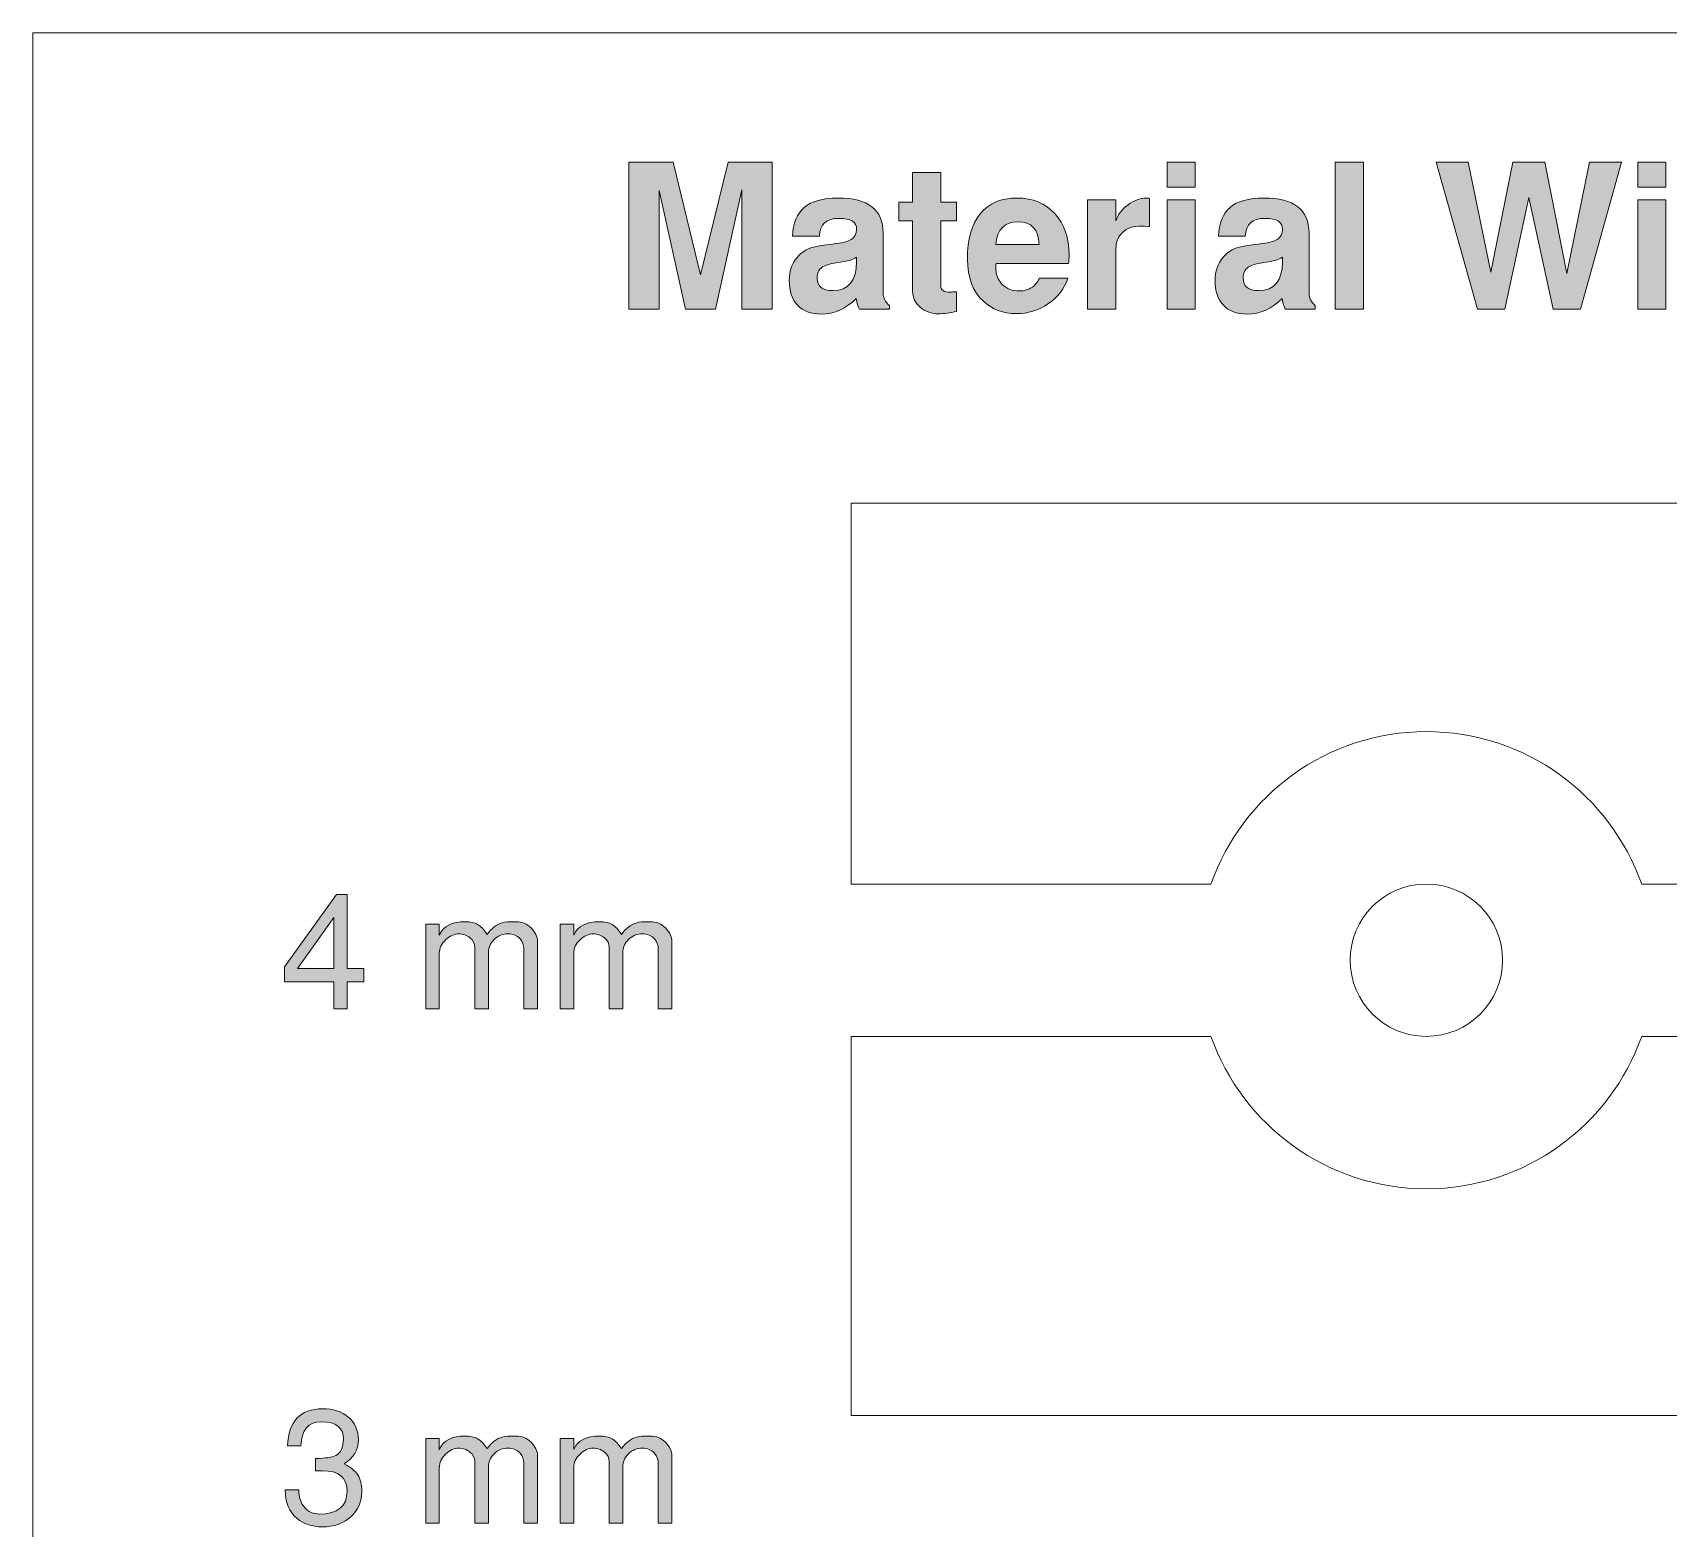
# Model space of a CAD drawing. Header units: inches. Extents: x 0.74 to 7.95, y -5.44 to -0.45.
# Drawn here: x 4.61 to 6.3, y -1.997 to -0.452 of the extents above; entities that cross this region are included whole.
import ezdxf

# ---------------------------------------------------------------- set-up
doc = ezdxf.new("R2010")
doc.units = ezdxf.units.IN
doc.header["$MEASUREMENT"] = 0
doc.layers.add('Layer 1', color=7, linetype='Continuous')

# ---------------------------------------------------------------- blocks, each defined once
blk = doc.blocks.new('block 47')
at = {"layer": 'Layer 1', "true_color": 0xed1f24}
h = blk.add_hatch(color=240, dxfattribs=at)
h.dxf.hatch_style = 2
h.paths.add_polyline_path([(4.9521, -1.4323), (4.935, -1.4323), (4.935, -1.4602), (4.921, -1.4602), (4.921, -1.4323), (4.8701, -1.4323), (4.8701, -1.4168), (4.9238, -1.342), (4.935, -1.342), (4.935, -1.4185), (4.9521, -1.4185)])
h.paths.add_polyline_path([(4.921, -1.4185), (4.921, -1.3657), (4.8835, -1.4185)])
h = blk.add_hatch(color=240, dxfattribs=at)
h.dxf.hatch_style = 2
edge = h.paths.add_edge_path()
edge.add_spline(control_points=[(5.1315, -1.4602), (5.1315, -1.4602), (5.1175, -1.4602), (5.1175, -1.4602), (5.1175, -1.4602), (5.1175, -1.3983), (5.1175, -1.3983), (5.1175, -1.3943), (5.1161, -1.3908), (5.1135, -1.3878), (5.1104, -1.3844), (5.1062, -1.3827), (5.1011, -1.3827), (5.0954, -1.3827), (5.0905, -1.3846), (5.0866, -1.3886), (5.0828, -1.3925), (5.0808, -1.3972), (5.0808, -1.4025), (5.0808, -1.4025), (5.0808, -1.4602), (5.0808, -1.4602), (5.0808, -1.4602), (5.0668, -1.4602), (5.0668, -1.4602), (5.0668, -1.4602), (5.0668, -1.3963), (5.0668, -1.3963), (5.0668, -1.3926), (5.0651, -1.3895), (5.0618, -1.3867), (5.0585, -1.384), (5.0546, -1.3827), (5.0501, -1.3827), (5.0455, -1.3827), (5.041, -1.3847), (5.0366, -1.3889), (5.0323, -1.3931), (5.0301, -1.3977), (5.0301, -1.4028), (5.0301, -1.4028), (5.0301, -1.4602), (5.0301, -1.4602), (5.0301, -1.4602), (5.0161, -1.4602), (5.0161, -1.4602), (5.0161, -1.4602), (5.0161, -1.3727), (5.0161, -1.3727), (5.0161, -1.3727), (5.0301, -1.3727), (5.0301, -1.3727), (5.0301, -1.3727), (5.0301, -1.384), (5.0301, -1.384), (5.0344, -1.3748), (5.0432, -1.3702), (5.0568, -1.3702), (5.0621, -1.3702), (5.0664, -1.3711), (5.0697, -1.373), (5.073, -1.3749), (5.0762, -1.3783), (5.0795, -1.3832), (5.0841, -1.3768), (5.0894, -1.3728), (5.0951, -1.3712), (5.0975, -1.3705), (5.1021, -1.3702), (5.1091, -1.3702), (5.1154, -1.3702), (5.1206, -1.3723), (5.125, -1.3766), (5.1293, -1.3809), (5.1315, -1.3855), (5.1315, -1.3907), (5.1315, -1.3907), (5.1315, -1.4602), (5.1315, -1.4602)], knot_values=[0, 0, 0, 0, 1, 1, 1, 2, 2, 2, 3, 3, 3, 4, 4, 4, 5, 5, 5, 6, 6, 6, 7, 7, 7, 8, 8, 8, 9, 9, 9, 10, 10, 10, 11, 11, 11, 12, 12, 12, 13, 13, 13, 14, 14, 14, 15, 15, 15, 16, 16, 16, 17, 17, 17, 18, 18, 18, 19, 19, 19, 20, 20, 20, 21, 21, 21, 22, 22, 22, 23, 23, 23, 24, 24, 24, 25, 25, 25, 26, 26, 26, 26], degree=3, periodic=1)
h = blk.add_hatch(color=240, dxfattribs=at)
h.dxf.hatch_style = 2
edge = h.paths.add_edge_path()
edge.add_spline(control_points=[(5.2703, -1.4602), (5.2703, -1.4602), (5.2563, -1.4602), (5.2563, -1.4602), (5.2563, -1.4602), (5.2563, -1.3983), (5.2563, -1.3983), (5.2563, -1.3943), (5.255, -1.3908), (5.2523, -1.3878), (5.2492, -1.3844), (5.2451, -1.3827), (5.24, -1.3827), (5.2342, -1.3827), (5.2294, -1.3846), (5.2255, -1.3886), (5.2216, -1.3925), (5.2196, -1.3972), (5.2196, -1.4025), (5.2196, -1.4025), (5.2196, -1.4602), (5.2196, -1.4602), (5.2196, -1.4602), (5.2056, -1.4602), (5.2056, -1.4602), (5.2056, -1.4602), (5.2056, -1.3963), (5.2056, -1.3963), (5.2056, -1.3926), (5.204, -1.3895), (5.2006, -1.3867), (5.1973, -1.384), (5.1934, -1.3827), (5.189, -1.3827), (5.1843, -1.3827), (5.1798, -1.3847), (5.1755, -1.3889), (5.1711, -1.3931), (5.169, -1.3977), (5.169, -1.4028), (5.169, -1.4028), (5.169, -1.4602), (5.169, -1.4602), (5.169, -1.4602), (5.155, -1.4602), (5.155, -1.4602), (5.155, -1.4602), (5.155, -1.3727), (5.155, -1.3727), (5.155, -1.3727), (5.169, -1.3727), (5.169, -1.3727), (5.169, -1.3727), (5.169, -1.384), (5.169, -1.384), (5.1732, -1.3748), (5.1821, -1.3702), (5.1956, -1.3702), (5.201, -1.3702), (5.2053, -1.3711), (5.2086, -1.373), (5.2118, -1.3749), (5.2151, -1.3783), (5.2183, -1.3832), (5.223, -1.3768), (5.2282, -1.3728), (5.234, -1.3712), (5.2363, -1.3705), (5.241, -1.3702), (5.248, -1.3702), (5.2542, -1.3702), (5.2595, -1.3723), (5.2638, -1.3766), (5.2681, -1.3809), (5.2703, -1.3855), (5.2703, -1.3907), (5.2703, -1.3907), (5.2703, -1.4602), (5.2703, -1.4602)], knot_values=[0, 0, 0, 0, 1, 1, 1, 2, 2, 2, 3, 3, 3, 4, 4, 4, 5, 5, 5, 6, 6, 6, 7, 7, 7, 8, 8, 8, 9, 9, 9, 10, 10, 10, 11, 11, 11, 12, 12, 12, 13, 13, 13, 14, 14, 14, 15, 15, 15, 16, 16, 16, 17, 17, 17, 18, 18, 18, 19, 19, 19, 20, 20, 20, 21, 21, 21, 22, 22, 22, 23, 23, 23, 24, 24, 24, 25, 25, 25, 26, 26, 26, 26], degree=3, periodic=1)
at = {"layer": 'Layer 1', "lineweight": 0}
for points in [[(4.9521, -1.4323), (4.935, -1.4323), (4.935, -1.4602), (4.921, -1.4602), (4.921, -1.4323), (4.8701, -1.4323), (4.8701, -1.4168), (4.9238, -1.342), (4.935, -1.342), (4.935, -1.4185), (4.9521, -1.4185), (4.9521, -1.4323)], [(4.921, -1.4185), (4.921, -1.3657), (4.8835, -1.4185), (4.921, -1.4185)]]:
    blk.add_lwpolyline(points, dxfattribs=at)
for points in [[(5.1315, -1.4602), (5.1315, -1.4602), (5.1175, -1.4602), (5.1175, -1.4602), (5.1175, -1.4602), (5.1175, -1.3983), (5.1175, -1.3983), (5.1175, -1.3943), (5.1161, -1.3908), (5.1135, -1.3878), (5.1104, -1.3844), (5.1062, -1.3827), (5.1011, -1.3827), (5.0954, -1.3827), (5.0905, -1.3846), (5.0866, -1.3886), (5.0828, -1.3925), (5.0808, -1.3972), (5.0808, -1.4025), (5.0808, -1.4025), (5.0808, -1.4602), (5.0808, -1.4602), (5.0808, -1.4602), (5.0668, -1.4602), (5.0668, -1.4602), (5.0668, -1.4602), (5.0668, -1.3963), (5.0668, -1.3963), (5.0668, -1.3926), (5.0651, -1.3895), (5.0618, -1.3867), (5.0585, -1.384), (5.0546, -1.3827), (5.0501, -1.3827), (5.0455, -1.3827), (5.041, -1.3847), (5.0366, -1.3889), (5.0323, -1.3931), (5.0301, -1.3977), (5.0301, -1.4028), (5.0301, -1.4028), (5.0301, -1.4602), (5.0301, -1.4602), (5.0301, -1.4602), (5.0161, -1.4602), (5.0161, -1.4602), (5.0161, -1.4602), (5.0161, -1.3727), (5.0161, -1.3727), (5.0161, -1.3727), (5.0301, -1.3727), (5.0301, -1.3727), (5.0301, -1.3727), (5.0301, -1.384), (5.0301, -1.384), (5.0344, -1.3748), (5.0432, -1.3702), (5.0568, -1.3702), (5.0621, -1.3702), (5.0664, -1.3711), (5.0697, -1.373), (5.073, -1.3749), (5.0762, -1.3783), (5.0795, -1.3832), (5.0841, -1.3768), (5.0894, -1.3728), (5.0951, -1.3712), (5.0975, -1.3705), (5.1021, -1.3702), (5.1091, -1.3702), (5.1154, -1.3702), (5.1206, -1.3723), (5.125, -1.3766), (5.1293, -1.3809), (5.1315, -1.3855), (5.1315, -1.3907), (5.1315, -1.3907), (5.1315, -1.4602), (5.1315, -1.4602)], [(5.2703, -1.4602), (5.2703, -1.4602), (5.2563, -1.4602), (5.2563, -1.4602), (5.2563, -1.4602), (5.2563, -1.3983), (5.2563, -1.3983), (5.2563, -1.3943), (5.255, -1.3908), (5.2523, -1.3878), (5.2492, -1.3844), (5.2451, -1.3827), (5.24, -1.3827), (5.2342, -1.3827), (5.2294, -1.3846), (5.2255, -1.3886), (5.2216, -1.3925), (5.2196, -1.3972), (5.2196, -1.4025), (5.2196, -1.4025), (5.2196, -1.4602), (5.2196, -1.4602), (5.2196, -1.4602), (5.2056, -1.4602), (5.2056, -1.4602), (5.2056, -1.4602), (5.2056, -1.3963), (5.2056, -1.3963), (5.2056, -1.3926), (5.204, -1.3895), (5.2006, -1.3867), (5.1973, -1.384), (5.1934, -1.3827), (5.189, -1.3827), (5.1843, -1.3827), (5.1798, -1.3847), (5.1755, -1.3889), (5.1711, -1.3931), (5.169, -1.3977), (5.169, -1.4028), (5.169, -1.4028), (5.169, -1.4602), (5.169, -1.4602), (5.169, -1.4602), (5.155, -1.4602), (5.155, -1.4602), (5.155, -1.4602), (5.155, -1.3727), (5.155, -1.3727), (5.155, -1.3727), (5.169, -1.3727), (5.169, -1.3727), (5.169, -1.3727), (5.169, -1.384), (5.169, -1.384), (5.1732, -1.3748), (5.1821, -1.3702), (5.1956, -1.3702), (5.201, -1.3702), (5.2053, -1.3711), (5.2086, -1.373), (5.2118, -1.3749), (5.2151, -1.3783), (5.2183, -1.3832), (5.223, -1.3768), (5.2282, -1.3728), (5.234, -1.3712), (5.2363, -1.3705), (5.241, -1.3702), (5.248, -1.3702), (5.2542, -1.3702), (5.2595, -1.3723), (5.2638, -1.3766), (5.2681, -1.3809), (5.2703, -1.3855), (5.2703, -1.3907), (5.2703, -1.3907), (5.2703, -1.4602), (5.2703, -1.4602)]]:
    blk.add_open_spline(points, degree=3, knots=[0, 0, 0, 0, 1, 1, 1, 2, 2, 2, 3, 3, 3, 4, 4, 4, 5, 5, 5, 6, 6, 6, 7, 7, 7, 8, 8, 8, 9, 9, 9, 10, 10, 10, 11, 11, 11, 12, 12, 12, 13, 13, 13, 14, 14, 14, 15, 15, 15, 16, 16, 16, 17, 17, 17, 18, 18, 18, 19, 19, 19, 20, 20, 20, 21, 21, 21, 22, 22, 22, 23, 23, 23, 24, 24, 24, 25, 25, 25, 26, 26, 26, 26], dxfattribs=at)
blk = doc.blocks.new('block 46')
at = {"layer": 'Layer 1'}
blk.add_blockref('block 47', (0, 0), dxfattribs=at)
blk = doc.blocks.new('block 49')
at = {"layer": 'Layer 1', "true_color": 0xed1f24}
h = blk.add_hatch(color=240, dxfattribs=at)
h.dxf.hatch_style = 2
edge = h.paths.add_edge_path()
edge.add_spline(control_points=[(4.95, -1.9587), (4.95, -1.9695), (4.9462, -1.9783), (4.9386, -1.9852), (4.9309, -1.992), (4.9211, -1.9954), (4.9091, -1.9954), (4.8987, -1.9954), (4.89, -1.9925), (4.8831, -1.9867), (4.875, -1.98), (4.8709, -1.9701), (4.8708, -1.9572), (4.8708, -1.9572), (4.8848, -1.9572), (4.8848, -1.9572), (4.8849, -1.9646), (4.8869, -1.9706), (4.8908, -1.9752), (4.8947, -1.9799), (4.8999, -1.9822), (4.9063, -1.9822), (4.9253, -1.9822), (4.9348, -1.9743), (4.9348, -1.9584), (4.9348, -1.9444), (4.9263, -1.9374), (4.9093, -1.9374), (4.9072, -1.9374), (4.9049, -1.9374), (4.9023, -1.9374), (4.9023, -1.9374), (4.9023, -1.9247), (4.9023, -1.9247), (4.9124, -1.9247), (4.9194, -1.9237), (4.9231, -1.9217), (4.9284, -1.919), (4.931, -1.9133), (4.931, -1.9047), (4.931, -1.8929), (4.9235, -1.8869), (4.9085, -1.8869), (4.8947, -1.8869), (4.8876, -1.8952), (4.8871, -1.9117), (4.8871, -1.9117), (4.8733, -1.9117), (4.8733, -1.9117), (4.8741, -1.8865), (4.8862, -1.8737), (4.9096, -1.8734), (4.9204, -1.8732), (4.9293, -1.8761), (4.9361, -1.882), (4.943, -1.8879), (4.9465, -1.8958), (4.9465, -1.9056), (4.9465, -1.9158), (4.9416, -1.9241), (4.9318, -1.9304), (4.9384, -1.9336), (4.943, -1.9374), (4.9458, -1.9417), (4.9486, -1.9461), (4.95, -1.9517), (4.95, -1.9587)], knot_values=[0, 0, 0, 0, 1, 1, 1, 2, 2, 2, 3, 3, 3, 4, 4, 4, 5, 5, 5, 6, 6, 6, 7, 7, 7, 8, 8, 8, 9, 9, 9, 10, 10, 10, 11, 11, 11, 12, 12, 12, 13, 13, 13, 14, 14, 14, 15, 15, 15, 16, 16, 16, 17, 17, 17, 18, 18, 18, 19, 19, 19, 20, 20, 20, 21, 21, 21, 22, 22, 22, 22], degree=3, periodic=1)
h = blk.add_hatch(color=240, dxfattribs=at)
h.dxf.hatch_style = 2
edge = h.paths.add_edge_path()
edge.add_spline(control_points=[(5.1315, -1.9916), (5.1315, -1.9916), (5.1175, -1.9916), (5.1175, -1.9916), (5.1175, -1.9916), (5.1175, -1.9297), (5.1175, -1.9297), (5.1175, -1.9257), (5.1161, -1.9222), (5.1135, -1.9192), (5.1104, -1.9158), (5.1062, -1.9141), (5.1011, -1.9141), (5.0954, -1.9141), (5.0905, -1.916), (5.0866, -1.92), (5.0828, -1.9239), (5.0808, -1.9286), (5.0808, -1.9339), (5.0808, -1.9339), (5.0808, -1.9916), (5.0808, -1.9916), (5.0808, -1.9916), (5.0668, -1.9916), (5.0668, -1.9916), (5.0668, -1.9916), (5.0668, -1.9277), (5.0668, -1.9277), (5.0668, -1.9241), (5.0651, -1.9209), (5.0618, -1.9182), (5.0585, -1.9154), (5.0546, -1.9141), (5.0501, -1.9141), (5.0455, -1.9141), (5.041, -1.9162), (5.0366, -1.9203), (5.0323, -1.9245), (5.0301, -1.9291), (5.0301, -1.9342), (5.0301, -1.9342), (5.0301, -1.9916), (5.0301, -1.9916), (5.0301, -1.9916), (5.0161, -1.9916), (5.0161, -1.9916), (5.0161, -1.9916), (5.0161, -1.9041), (5.0161, -1.9041), (5.0161, -1.9041), (5.0301, -1.9041), (5.0301, -1.9041), (5.0301, -1.9041), (5.0301, -1.9154), (5.0301, -1.9154), (5.0344, -1.9062), (5.0432, -1.9016), (5.0568, -1.9016), (5.0621, -1.9016), (5.0664, -1.9025), (5.0697, -1.9044), (5.073, -1.9063), (5.0762, -1.9097), (5.0795, -1.9146), (5.0841, -1.9082), (5.0894, -1.9042), (5.0951, -1.9026), (5.0975, -1.9019), (5.1021, -1.9016), (5.1091, -1.9016), (5.1154, -1.9016), (5.1206, -1.9037), (5.125, -1.908), (5.1293, -1.9123), (5.1315, -1.917), (5.1315, -1.9221), (5.1315, -1.9221), (5.1315, -1.9916), (5.1315, -1.9916)], knot_values=[0, 0, 0, 0, 1, 1, 1, 2, 2, 2, 3, 3, 3, 4, 4, 4, 5, 5, 5, 6, 6, 6, 7, 7, 7, 8, 8, 8, 9, 9, 9, 10, 10, 10, 11, 11, 11, 12, 12, 12, 13, 13, 13, 14, 14, 14, 15, 15, 15, 16, 16, 16, 17, 17, 17, 18, 18, 18, 19, 19, 19, 20, 20, 20, 21, 21, 21, 22, 22, 22, 23, 23, 23, 24, 24, 24, 25, 25, 25, 26, 26, 26, 26], degree=3, periodic=1)
h = blk.add_hatch(color=240, dxfattribs=at)
h.dxf.hatch_style = 2
edge = h.paths.add_edge_path()
edge.add_spline(control_points=[(5.2703, -1.9916), (5.2703, -1.9916), (5.2563, -1.9916), (5.2563, -1.9916), (5.2563, -1.9916), (5.2563, -1.9297), (5.2563, -1.9297), (5.2563, -1.9257), (5.255, -1.9222), (5.2523, -1.9192), (5.2492, -1.9158), (5.2451, -1.9141), (5.24, -1.9141), (5.2342, -1.9141), (5.2294, -1.916), (5.2255, -1.92), (5.2216, -1.9239), (5.2196, -1.9286), (5.2196, -1.9339), (5.2196, -1.9339), (5.2196, -1.9916), (5.2196, -1.9916), (5.2196, -1.9916), (5.2056, -1.9916), (5.2056, -1.9916), (5.2056, -1.9916), (5.2056, -1.9277), (5.2056, -1.9277), (5.2056, -1.9241), (5.204, -1.9209), (5.2006, -1.9182), (5.1973, -1.9154), (5.1934, -1.9141), (5.189, -1.9141), (5.1843, -1.9141), (5.1798, -1.9162), (5.1755, -1.9203), (5.1711, -1.9245), (5.169, -1.9291), (5.169, -1.9342), (5.169, -1.9342), (5.169, -1.9916), (5.169, -1.9916), (5.169, -1.9916), (5.155, -1.9916), (5.155, -1.9916), (5.155, -1.9916), (5.155, -1.9041), (5.155, -1.9041), (5.155, -1.9041), (5.169, -1.9041), (5.169, -1.9041), (5.169, -1.9041), (5.169, -1.9154), (5.169, -1.9154), (5.1732, -1.9062), (5.1821, -1.9016), (5.1956, -1.9016), (5.201, -1.9016), (5.2053, -1.9025), (5.2086, -1.9044), (5.2118, -1.9063), (5.2151, -1.9097), (5.2183, -1.9146), (5.223, -1.9082), (5.2282, -1.9042), (5.234, -1.9026), (5.2363, -1.9019), (5.241, -1.9016), (5.248, -1.9016), (5.2542, -1.9016), (5.2595, -1.9037), (5.2638, -1.908), (5.2681, -1.9123), (5.2703, -1.917), (5.2703, -1.9221), (5.2703, -1.9221), (5.2703, -1.9916), (5.2703, -1.9916)], knot_values=[0, 0, 0, 0, 1, 1, 1, 2, 2, 2, 3, 3, 3, 4, 4, 4, 5, 5, 5, 6, 6, 6, 7, 7, 7, 8, 8, 8, 9, 9, 9, 10, 10, 10, 11, 11, 11, 12, 12, 12, 13, 13, 13, 14, 14, 14, 15, 15, 15, 16, 16, 16, 17, 17, 17, 18, 18, 18, 19, 19, 19, 20, 20, 20, 21, 21, 21, 22, 22, 22, 23, 23, 23, 24, 24, 24, 25, 25, 25, 26, 26, 26, 26], degree=3, periodic=1)
at = {"layer": 'Layer 1', "lineweight": 0}
for points, knots in [([(4.95, -1.9587), (4.95, -1.9695), (4.9462, -1.9783), (4.9386, -1.9852), (4.9309, -1.992), (4.9211, -1.9954), (4.9091, -1.9954), (4.8987, -1.9954), (4.89, -1.9925), (4.8831, -1.9867), (4.875, -1.98), (4.8709, -1.9701), (4.8708, -1.9572), (4.8708, -1.9572), (4.8848, -1.9572), (4.8848, -1.9572), (4.8849, -1.9646), (4.8869, -1.9706), (4.8908, -1.9752), (4.8947, -1.9799), (4.8999, -1.9822), (4.9063, -1.9822), (4.9253, -1.9822), (4.9348, -1.9743), (4.9348, -1.9584), (4.9348, -1.9444), (4.9263, -1.9374), (4.9093, -1.9374), (4.9072, -1.9374), (4.9049, -1.9374), (4.9023, -1.9374), (4.9023, -1.9374), (4.9023, -1.9247), (4.9023, -1.9247), (4.9124, -1.9247), (4.9194, -1.9237), (4.9231, -1.9217), (4.9284, -1.919), (4.931, -1.9133), (4.931, -1.9047), (4.931, -1.8929), (4.9235, -1.8869), (4.9085, -1.8869), (4.8947, -1.8869), (4.8876, -1.8952), (4.8871, -1.9117), (4.8871, -1.9117), (4.8733, -1.9117), (4.8733, -1.9117), (4.8741, -1.8865), (4.8862, -1.8737), (4.9096, -1.8734), (4.9204, -1.8732), (4.9293, -1.8761), (4.9361, -1.882), (4.943, -1.8879), (4.9465, -1.8958), (4.9465, -1.9056), (4.9465, -1.9158), (4.9416, -1.9241), (4.9318, -1.9304), (4.9384, -1.9336), (4.943, -1.9374), (4.9458, -1.9417), (4.9486, -1.9461), (4.95, -1.9517), (4.95, -1.9587)], [0, 0, 0, 0, 1, 1, 1, 2, 2, 2, 3, 3, 3, 4, 4, 4, 5, 5, 5, 6, 6, 6, 7, 7, 7, 8, 8, 8, 9, 9, 9, 10, 10, 10, 11, 11, 11, 12, 12, 12, 13, 13, 13, 14, 14, 14, 15, 15, 15, 16, 16, 16, 17, 17, 17, 18, 18, 18, 19, 19, 19, 20, 20, 20, 21, 21, 21, 22, 22, 22, 22]), ([(5.1315, -1.9916), (5.1315, -1.9916), (5.1175, -1.9916), (5.1175, -1.9916), (5.1175, -1.9916), (5.1175, -1.9297), (5.1175, -1.9297), (5.1175, -1.9257), (5.1161, -1.9222), (5.1135, -1.9192), (5.1104, -1.9158), (5.1062, -1.9141), (5.1011, -1.9141), (5.0954, -1.9141), (5.0905, -1.916), (5.0866, -1.92), (5.0828, -1.9239), (5.0808, -1.9286), (5.0808, -1.9339), (5.0808, -1.9339), (5.0808, -1.9916), (5.0808, -1.9916), (5.0808, -1.9916), (5.0668, -1.9916), (5.0668, -1.9916), (5.0668, -1.9916), (5.0668, -1.9277), (5.0668, -1.9277), (5.0668, -1.9241), (5.0651, -1.9209), (5.0618, -1.9182), (5.0585, -1.9154), (5.0546, -1.9141), (5.0501, -1.9141), (5.0455, -1.9141), (5.041, -1.9162), (5.0366, -1.9203), (5.0323, -1.9245), (5.0301, -1.9291), (5.0301, -1.9342), (5.0301, -1.9342), (5.0301, -1.9916), (5.0301, -1.9916), (5.0301, -1.9916), (5.0161, -1.9916), (5.0161, -1.9916), (5.0161, -1.9916), (5.0161, -1.9041), (5.0161, -1.9041), (5.0161, -1.9041), (5.0301, -1.9041), (5.0301, -1.9041), (5.0301, -1.9041), (5.0301, -1.9154), (5.0301, -1.9154), (5.0344, -1.9062), (5.0432, -1.9016), (5.0568, -1.9016), (5.0621, -1.9016), (5.0664, -1.9025), (5.0697, -1.9044), (5.073, -1.9063), (5.0762, -1.9097), (5.0795, -1.9146), (5.0841, -1.9082), (5.0894, -1.9042), (5.0951, -1.9026), (5.0975, -1.9019), (5.1021, -1.9016), (5.1091, -1.9016), (5.1154, -1.9016), (5.1206, -1.9037), (5.125, -1.908), (5.1293, -1.9123), (5.1315, -1.917), (5.1315, -1.9221), (5.1315, -1.9221), (5.1315, -1.9916), (5.1315, -1.9916)], [0, 0, 0, 0, 1, 1, 1, 2, 2, 2, 3, 3, 3, 4, 4, 4, 5, 5, 5, 6, 6, 6, 7, 7, 7, 8, 8, 8, 9, 9, 9, 10, 10, 10, 11, 11, 11, 12, 12, 12, 13, 13, 13, 14, 14, 14, 15, 15, 15, 16, 16, 16, 17, 17, 17, 18, 18, 18, 19, 19, 19, 20, 20, 20, 21, 21, 21, 22, 22, 22, 23, 23, 23, 24, 24, 24, 25, 25, 25, 26, 26, 26, 26]), ([(5.2703, -1.9916), (5.2703, -1.9916), (5.2563, -1.9916), (5.2563, -1.9916), (5.2563, -1.9916), (5.2563, -1.9297), (5.2563, -1.9297), (5.2563, -1.9257), (5.255, -1.9222), (5.2523, -1.9192), (5.2492, -1.9158), (5.2451, -1.9141), (5.24, -1.9141), (5.2342, -1.9141), (5.2294, -1.916), (5.2255, -1.92), (5.2216, -1.9239), (5.2196, -1.9286), (5.2196, -1.9339), (5.2196, -1.9339), (5.2196, -1.9916), (5.2196, -1.9916), (5.2196, -1.9916), (5.2056, -1.9916), (5.2056, -1.9916), (5.2056, -1.9916), (5.2056, -1.9277), (5.2056, -1.9277), (5.2056, -1.9241), (5.204, -1.9209), (5.2006, -1.9182), (5.1973, -1.9154), (5.1934, -1.9141), (5.189, -1.9141), (5.1843, -1.9141), (5.1798, -1.9162), (5.1755, -1.9203), (5.1711, -1.9245), (5.169, -1.9291), (5.169, -1.9342), (5.169, -1.9342), (5.169, -1.9916), (5.169, -1.9916), (5.169, -1.9916), (5.155, -1.9916), (5.155, -1.9916), (5.155, -1.9916), (5.155, -1.9041), (5.155, -1.9041), (5.155, -1.9041), (5.169, -1.9041), (5.169, -1.9041), (5.169, -1.9041), (5.169, -1.9154), (5.169, -1.9154), (5.1732, -1.9062), (5.1821, -1.9016), (5.1956, -1.9016), (5.201, -1.9016), (5.2053, -1.9025), (5.2086, -1.9044), (5.2118, -1.9063), (5.2151, -1.9097), (5.2183, -1.9146), (5.223, -1.9082), (5.2282, -1.9042), (5.234, -1.9026), (5.2363, -1.9019), (5.241, -1.9016), (5.248, -1.9016), (5.2542, -1.9016), (5.2595, -1.9037), (5.2638, -1.908), (5.2681, -1.9123), (5.2703, -1.917), (5.2703, -1.9221), (5.2703, -1.9221), (5.2703, -1.9916), (5.2703, -1.9916)], [0, 0, 0, 0, 1, 1, 1, 2, 2, 2, 3, 3, 3, 4, 4, 4, 5, 5, 5, 6, 6, 6, 7, 7, 7, 8, 8, 8, 9, 9, 9, 10, 10, 10, 11, 11, 11, 12, 12, 12, 13, 13, 13, 14, 14, 14, 15, 15, 15, 16, 16, 16, 17, 17, 17, 18, 18, 18, 19, 19, 19, 20, 20, 20, 21, 21, 21, 22, 22, 22, 23, 23, 23, 24, 24, 24, 25, 25, 25, 26, 26, 26, 26])]:
    blk.add_open_spline(points, degree=3, knots=knots, dxfattribs=at)
blk = doc.blocks.new('block 48')
at = {"layer": 'Layer 1'}
blk.add_blockref('block 49', (0, 0), dxfattribs=at)
blk = doc.blocks.new('block 56')
at = {"layer": 'Layer 1', "true_color": 0xed1f24}
h = blk.add_hatch(color=240, dxfattribs=at)
h.dxf.hatch_style = 2
h.paths.add_polyline_path([(5.3739, -0.7372), (5.3426, -0.7372), (5.3426, -0.6138), (5.3155, -0.7372), (5.2843, -0.7372), (5.2572, -0.6145), (5.2572, -0.7372), (5.2259, -0.7372), (5.2259, -0.5853), (5.2717, -0.5853), (5.2999, -0.7016), (5.3284, -0.5853), (5.3739, -0.5853)])
h = blk.add_hatch(color=240, dxfattribs=at)
h.dxf.hatch_style = 2
h.paths.add_polyline_path([(5.8111, -0.6113), (5.782, -0.6113), (5.782, -0.5853), (5.8111, -0.5853)])
h.paths.add_polyline_path([(5.8111, -0.7372), (5.782, -0.7372), (5.782, -0.6243), (5.8111, -0.6243)])
h = blk.add_hatch(color=240, dxfattribs=at)
h.dxf.hatch_style = 2
h.paths.add_polyline_path([(5.9849, -0.7372), (5.9557, -0.7372), (5.9557, -0.5853), (5.9849, -0.5853)])
h = blk.add_hatch(color=240, dxfattribs=at)
h.dxf.hatch_style = 2
h.paths.add_polyline_path([(6.2516, -0.5853), (6.2091, -0.7372), (6.1809, -0.7372), (6.1558, -0.6217), (6.1308, -0.7372), (6.1027, -0.7372), (6.0601, -0.5853), (6.0932, -0.5853), (6.1166, -0.699), (6.1393, -0.5853), (6.1724, -0.5853), (6.1951, -0.7003), (6.2184, -0.5853)])
h = blk.add_hatch(color=240, dxfattribs=at)
h.dxf.hatch_style = 2
h.paths.add_polyline_path([(6.2974, -0.6113), (6.2682, -0.6113), (6.2682, -0.5853), (6.2974, -0.5853)])
h.paths.add_polyline_path([(6.2974, -0.7372), (6.2682, -0.7372), (6.2682, -0.6243), (6.2974, -0.6243)])
h = blk.add_hatch(color=240, dxfattribs=at)
h.dxf.hatch_style = 2
edge = h.paths.add_edge_path()
edge.add_spline(control_points=[(5.5645, -0.7395), (5.5577, -0.7411), (5.5515, -0.742), (5.5459, -0.742), (5.5386, -0.742), (5.5323, -0.7397), (5.527, -0.7352), (5.5217, -0.7307), (5.5191, -0.7253), (5.5191, -0.719), (5.5191, -0.719), (5.5191, -0.6459), (5.5191, -0.6459), (5.5191, -0.6459), (5.5047, -0.6459), (5.5047, -0.6459), (5.5047, -0.6459), (5.5047, -0.6265), (5.5047, -0.6265), (5.5047, -0.6265), (5.5191, -0.6265), (5.5191, -0.6265), (5.5191, -0.6265), (5.5191, -0.5959), (5.5191, -0.5959), (5.5191, -0.5959), (5.5482, -0.5959), (5.5482, -0.5959), (5.5482, -0.5959), (5.5482, -0.6265), (5.5482, -0.6265), (5.5482, -0.6265), (5.5645, -0.6265), (5.5645, -0.6265), (5.5645, -0.6265), (5.5645, -0.6459), (5.5645, -0.6459), (5.5645, -0.6459), (5.5482, -0.6459), (5.5482, -0.6459), (5.5482, -0.6459), (5.5482, -0.7132), (5.5482, -0.7132), (5.5482, -0.7175), (5.5515, -0.7197), (5.558, -0.7197), (5.5595, -0.7195), (5.5617, -0.7194), (5.5645, -0.7193), (5.5645, -0.7193), (5.5645, -0.7395), (5.5645, -0.7395)], knot_values=[0, 0, 0, 0, 1, 1, 1, 2, 2, 2, 3, 3, 3, 4, 4, 4, 5, 5, 5, 6, 6, 6, 7, 7, 7, 8, 8, 8, 9, 9, 9, 10, 10, 10, 11, 11, 11, 12, 12, 12, 13, 13, 13, 14, 14, 14, 15, 15, 15, 16, 16, 16, 17, 17, 17, 17], degree=3, periodic=1)
h = blk.add_hatch(color=240, dxfattribs=at)
h.dxf.hatch_style = 2
edge = h.paths.add_edge_path()
edge.add_spline(control_points=[(5.4951, -0.7372), (5.4951, -0.7372), (5.4641, -0.7372), (5.4641, -0.7372), (5.4627, -0.735), (5.4616, -0.7313), (5.4609, -0.7261), (5.4502, -0.7368), (5.4382, -0.7422), (5.4249, -0.7422), (5.4141, -0.7422), (5.4058, -0.7391), (5.4001, -0.7331), (5.3944, -0.7271), (5.3916, -0.7185), (5.3916, -0.7074), (5.3916, -0.6982), (5.3943, -0.6904), (5.3997, -0.6838), (5.4051, -0.6773), (5.4124, -0.6734), (5.4216, -0.672), (5.4259, -0.6714), (5.4332, -0.6704), (5.4434, -0.669), (5.4495, -0.6681), (5.454, -0.6666), (5.4567, -0.6646), (5.4594, -0.6626), (5.4609, -0.6593), (5.4611, -0.6549), (5.4616, -0.6472), (5.4555, -0.6434), (5.443, -0.6434), (5.43, -0.6434), (5.4232, -0.6495), (5.4228, -0.6617), (5.4228, -0.6617), (5.3951, -0.6617), (5.3951, -0.6617), (5.3957, -0.6484), (5.3997, -0.6385), (5.4071, -0.6321), (5.4145, -0.6256), (5.4261, -0.6224), (5.442, -0.6224), (5.4731, -0.6224), (5.4886, -0.6344), (5.4886, -0.6584), (5.4886, -0.6584), (5.4886, -0.7207), (5.4886, -0.7207), (5.4886, -0.7256), (5.4908, -0.7298), (5.4951, -0.7334), (5.4951, -0.7334), (5.4951, -0.7372), (5.4951, -0.7372)], knot_values=[0, 0, 0, 0, 1, 1, 1, 2, 2, 2, 3, 3, 3, 4, 4, 4, 5, 5, 5, 6, 6, 6, 7, 7, 7, 8, 8, 8, 9, 9, 9, 10, 10, 10, 11, 11, 11, 12, 12, 12, 13, 13, 13, 14, 14, 14, 15, 15, 15, 16, 16, 16, 17, 17, 17, 18, 18, 18, 19, 19, 19, 19], degree=3, periodic=1)
edge = h.paths.add_edge_path()
edge.add_spline(control_points=[(5.4611, -0.688), (5.4611, -0.688), (5.4611, -0.6836), (5.4611, -0.6836), (5.457, -0.686), (5.4527, -0.6874), (5.4484, -0.688), (5.4382, -0.6892), (5.4313, -0.6908), (5.4278, -0.6926), (5.423, -0.6949), (5.4205, -0.6991), (5.4205, -0.7051), (5.4205, -0.7137), (5.4259, -0.718), (5.4366, -0.718), (5.453, -0.718), (5.4611, -0.708), (5.4611, -0.688)], knot_values=[0, 0, 0, 0, 1, 1, 1, 2, 2, 2, 3, 3, 3, 4, 4, 4, 5, 5, 5, 6, 6, 6, 6], degree=3, periodic=1)
h = blk.add_hatch(color=240, dxfattribs=at)
h.dxf.hatch_style = 2
edge = h.paths.add_edge_path()
edge.add_spline(control_points=[(5.6807, -0.6809), (5.6807, -0.6843), (5.6805, -0.6872), (5.6801, -0.6899), (5.6801, -0.6899), (5.6053, -0.6899), (5.6053, -0.6899), (5.605, -0.6907), (5.6049, -0.692), (5.6049, -0.6938), (5.6049, -0.7012), (5.6072, -0.7071), (5.6117, -0.7116), (5.6162, -0.7162), (5.6222, -0.7184), (5.6294, -0.7184), (5.6343, -0.7184), (5.6387, -0.717), (5.6429, -0.7143), (5.6466, -0.7116), (5.6489, -0.7086), (5.6499, -0.7053), (5.6499, -0.7053), (5.6795, -0.7053), (5.6795, -0.7053), (5.6756, -0.7163), (5.6687, -0.7251), (5.6589, -0.7318), (5.6492, -0.7384), (5.6382, -0.7418), (5.6261, -0.7418), (5.6127, -0.7418), (5.6013, -0.7375), (5.5922, -0.729), (5.5812, -0.7189), (5.5757, -0.7044), (5.5757, -0.6855), (5.5757, -0.6652), (5.5801, -0.6496), (5.5889, -0.6387), (5.5978, -0.6278), (5.6104, -0.6224), (5.627, -0.6224), (5.6431, -0.6224), (5.6561, -0.6278), (5.6659, -0.6385), (5.6758, -0.6493), (5.6807, -0.6634), (5.6807, -0.6809)], knot_values=[0, 0, 0, 0, 1, 1, 1, 2, 2, 2, 3, 3, 3, 4, 4, 4, 5, 5, 5, 6, 6, 6, 7, 7, 7, 8, 8, 8, 9, 9, 9, 10, 10, 10, 11, 11, 11, 12, 12, 12, 13, 13, 13, 14, 14, 14, 15, 15, 15, 16, 16, 16, 16], degree=3, periodic=1)
edge = h.paths.add_edge_path()
edge.add_spline(control_points=[(5.6499, -0.6703), (5.649, -0.6546), (5.6418, -0.6468), (5.628, -0.6468), (5.6141, -0.6468), (5.6064, -0.6546), (5.6049, -0.6703), (5.6049, -0.6703), (5.6499, -0.6703), (5.6499, -0.6703)], knot_values=[0, 0, 0, 0, 1, 1, 1, 2, 2, 2, 3, 3, 3, 3], degree=3, periodic=1)
h = blk.add_hatch(color=240, dxfattribs=at)
h.dxf.hatch_style = 2
edge = h.paths.add_edge_path()
edge.add_spline(control_points=[(5.7638, -0.652), (5.76, -0.6515), (5.7571, -0.6513), (5.7553, -0.6513), (5.7471, -0.6513), (5.7407, -0.6535), (5.736, -0.6579), (5.7314, -0.6623), (5.7291, -0.6678), (5.7291, -0.6745), (5.7291, -0.6745), (5.7291, -0.7372), (5.7291, -0.7372), (5.7291, -0.7372), (5.6999, -0.7372), (5.6999, -0.7372), (5.6999, -0.7372), (5.6999, -0.6243), (5.6999, -0.6243), (5.6999, -0.6243), (5.7291, -0.6243), (5.7291, -0.6243), (5.7291, -0.6243), (5.7291, -0.6461), (5.7291, -0.6461), (5.7311, -0.6395), (5.7353, -0.6338), (5.7416, -0.6293), (5.7478, -0.6247), (5.7541, -0.6224), (5.7603, -0.6224), (5.761, -0.6224), (5.7622, -0.6225), (5.7638, -0.6228), (5.7638, -0.6228), (5.7638, -0.652), (5.7638, -0.652)], knot_values=[0, 0, 0, 0, 1, 1, 1, 2, 2, 2, 3, 3, 3, 4, 4, 4, 5, 5, 5, 6, 6, 6, 7, 7, 7, 8, 8, 8, 9, 9, 9, 10, 10, 10, 11, 11, 11, 12, 12, 12, 12], degree=3, periodic=1)
h = blk.add_hatch(color=240, dxfattribs=at)
h.dxf.hatch_style = 2
edge = h.paths.add_edge_path()
edge.add_spline(control_points=[(5.9351, -0.7372), (5.9351, -0.7372), (5.9041, -0.7372), (5.9041, -0.7372), (5.9027, -0.735), (5.9016, -0.7313), (5.9009, -0.7261), (5.8902, -0.7368), (5.8782, -0.7422), (5.8649, -0.7422), (5.8541, -0.7422), (5.8458, -0.7391), (5.8401, -0.7331), (5.8344, -0.7271), (5.8316, -0.7185), (5.8316, -0.7074), (5.8316, -0.6982), (5.8343, -0.6904), (5.8397, -0.6838), (5.8451, -0.6773), (5.8524, -0.6734), (5.8616, -0.672), (5.8659, -0.6714), (5.8732, -0.6704), (5.8834, -0.669), (5.8895, -0.6681), (5.894, -0.6666), (5.8967, -0.6646), (5.8994, -0.6626), (5.9009, -0.6593), (5.9011, -0.6549), (5.9016, -0.6472), (5.8955, -0.6434), (5.883, -0.6434), (5.87, -0.6434), (5.8632, -0.6495), (5.8628, -0.6617), (5.8628, -0.6617), (5.8351, -0.6617), (5.8351, -0.6617), (5.8357, -0.6484), (5.8396, -0.6385), (5.8471, -0.6321), (5.8545, -0.6256), (5.8661, -0.6224), (5.882, -0.6224), (5.9131, -0.6224), (5.9286, -0.6344), (5.9286, -0.6584), (5.9286, -0.6584), (5.9286, -0.7207), (5.9286, -0.7207), (5.9286, -0.7256), (5.9308, -0.7298), (5.9351, -0.7334), (5.9351, -0.7334), (5.9351, -0.7372), (5.9351, -0.7372)], knot_values=[0, 0, 0, 0, 1, 1, 1, 2, 2, 2, 3, 3, 3, 4, 4, 4, 5, 5, 5, 6, 6, 6, 7, 7, 7, 8, 8, 8, 9, 9, 9, 10, 10, 10, 11, 11, 11, 12, 12, 12, 13, 13, 13, 14, 14, 14, 15, 15, 15, 16, 16, 16, 17, 17, 17, 18, 18, 18, 19, 19, 19, 19], degree=3, periodic=1)
edge = h.paths.add_edge_path()
edge.add_spline(control_points=[(5.9011, -0.688), (5.9011, -0.688), (5.9011, -0.6836), (5.9011, -0.6836), (5.897, -0.686), (5.8927, -0.6874), (5.8884, -0.688), (5.8782, -0.6892), (5.8713, -0.6908), (5.8678, -0.6926), (5.863, -0.6949), (5.8605, -0.6991), (5.8605, -0.7051), (5.8605, -0.7137), (5.8659, -0.718), (5.8766, -0.718), (5.893, -0.718), (5.9011, -0.708), (5.9011, -0.688)], knot_values=[0, 0, 0, 0, 1, 1, 1, 2, 2, 2, 3, 3, 3, 4, 4, 4, 5, 5, 5, 6, 6, 6, 6], degree=3, periodic=1)
at = {"layer": 'Layer 1', "lineweight": 0}
for points in [[(5.3739, -0.7372), (5.3426, -0.7372), (5.3426, -0.6138), (5.3155, -0.7372), (5.2843, -0.7372), (5.2572, -0.6145), (5.2572, -0.7372), (5.2259, -0.7372), (5.2259, -0.5853), (5.2717, -0.5853), (5.2999, -0.7016), (5.3284, -0.5853), (5.3739, -0.5853), (5.3739, -0.7372)], [(5.8111, -0.6113), (5.782, -0.6113), (5.782, -0.5853), (5.8111, -0.5853), (5.8111, -0.6113)], [(5.9849, -0.7372), (5.9557, -0.7372), (5.9557, -0.5853), (5.9849, -0.5853), (5.9849, -0.7372)], [(6.2516, -0.5853), (6.2091, -0.7372), (6.1809, -0.7372), (6.1558, -0.6217), (6.1308, -0.7372), (6.1027, -0.7372), (6.0601, -0.5853), (6.0932, -0.5853), (6.1166, -0.699), (6.1393, -0.5853), (6.1724, -0.5853), (6.1951, -0.7003), (6.2184, -0.5853), (6.2516, -0.5853)], [(6.2974, -0.6113), (6.2682, -0.6113), (6.2682, -0.5853), (6.2974, -0.5853), (6.2974, -0.6113)], [(5.8111, -0.7372), (5.782, -0.7372), (5.782, -0.6243), (5.8111, -0.6243), (5.8111, -0.7372)], [(6.2974, -0.7372), (6.2682, -0.7372), (6.2682, -0.6243), (6.2974, -0.6243), (6.2974, -0.7372)]]:
    blk.add_lwpolyline(points, dxfattribs=at)
for points, knots in [([(5.5645, -0.7395), (5.5577, -0.7411), (5.5515, -0.742), (5.5459, -0.742), (5.5386, -0.742), (5.5323, -0.7397), (5.527, -0.7352), (5.5217, -0.7307), (5.5191, -0.7253), (5.5191, -0.719), (5.5191, -0.719), (5.5191, -0.6459), (5.5191, -0.6459), (5.5191, -0.6459), (5.5047, -0.6459), (5.5047, -0.6459), (5.5047, -0.6459), (5.5047, -0.6265), (5.5047, -0.6265), (5.5047, -0.6265), (5.5191, -0.6265), (5.5191, -0.6265), (5.5191, -0.6265), (5.5191, -0.5959), (5.5191, -0.5959), (5.5191, -0.5959), (5.5482, -0.5959), (5.5482, -0.5959), (5.5482, -0.5959), (5.5482, -0.6265), (5.5482, -0.6265), (5.5482, -0.6265), (5.5645, -0.6265), (5.5645, -0.6265), (5.5645, -0.6265), (5.5645, -0.6459), (5.5645, -0.6459), (5.5645, -0.6459), (5.5482, -0.6459), (5.5482, -0.6459), (5.5482, -0.6459), (5.5482, -0.7132), (5.5482, -0.7132), (5.5482, -0.7175), (5.5515, -0.7197), (5.558, -0.7197), (5.5595, -0.7195), (5.5617, -0.7194), (5.5645, -0.7193), (5.5645, -0.7193), (5.5645, -0.7395), (5.5645, -0.7395)], [0, 0, 0, 0, 1, 1, 1, 2, 2, 2, 3, 3, 3, 4, 4, 4, 5, 5, 5, 6, 6, 6, 7, 7, 7, 8, 8, 8, 9, 9, 9, 10, 10, 10, 11, 11, 11, 12, 12, 12, 13, 13, 13, 14, 14, 14, 15, 15, 15, 16, 16, 16, 17, 17, 17, 17]), ([(5.4951, -0.7372), (5.4951, -0.7372), (5.4641, -0.7372), (5.4641, -0.7372), (5.4627, -0.735), (5.4616, -0.7313), (5.4609, -0.7261), (5.4502, -0.7368), (5.4382, -0.7422), (5.4249, -0.7422), (5.4141, -0.7422), (5.4058, -0.7391), (5.4001, -0.7331), (5.3944, -0.7271), (5.3916, -0.7185), (5.3916, -0.7074), (5.3916, -0.6982), (5.3943, -0.6904), (5.3997, -0.6838), (5.4051, -0.6773), (5.4124, -0.6734), (5.4216, -0.672), (5.4259, -0.6714), (5.4332, -0.6704), (5.4434, -0.669), (5.4495, -0.6681), (5.454, -0.6666), (5.4567, -0.6646), (5.4594, -0.6626), (5.4609, -0.6593), (5.4611, -0.6549), (5.4616, -0.6472), (5.4555, -0.6434), (5.443, -0.6434), (5.43, -0.6434), (5.4232, -0.6495), (5.4228, -0.6617), (5.4228, -0.6617), (5.3951, -0.6617), (5.3951, -0.6617), (5.3957, -0.6484), (5.3997, -0.6385), (5.4071, -0.6321), (5.4145, -0.6256), (5.4261, -0.6224), (5.442, -0.6224), (5.4731, -0.6224), (5.4886, -0.6344), (5.4886, -0.6584), (5.4886, -0.6584), (5.4886, -0.7207), (5.4886, -0.7207), (5.4886, -0.7256), (5.4908, -0.7298), (5.4951, -0.7334), (5.4951, -0.7334), (5.4951, -0.7372), (5.4951, -0.7372)], [0, 0, 0, 0, 1, 1, 1, 2, 2, 2, 3, 3, 3, 4, 4, 4, 5, 5, 5, 6, 6, 6, 7, 7, 7, 8, 8, 8, 9, 9, 9, 10, 10, 10, 11, 11, 11, 12, 12, 12, 13, 13, 13, 14, 14, 14, 15, 15, 15, 16, 16, 16, 17, 17, 17, 18, 18, 18, 19, 19, 19, 19]), ([(5.6807, -0.6809), (5.6807, -0.6843), (5.6805, -0.6872), (5.6801, -0.6899), (5.6801, -0.6899), (5.6053, -0.6899), (5.6053, -0.6899), (5.605, -0.6907), (5.6049, -0.692), (5.6049, -0.6938), (5.6049, -0.7012), (5.6072, -0.7071), (5.6117, -0.7116), (5.6162, -0.7162), (5.6222, -0.7184), (5.6294, -0.7184), (5.6343, -0.7184), (5.6387, -0.717), (5.6429, -0.7143), (5.6466, -0.7116), (5.6489, -0.7086), (5.6499, -0.7053), (5.6499, -0.7053), (5.6795, -0.7053), (5.6795, -0.7053), (5.6756, -0.7163), (5.6687, -0.7251), (5.6589, -0.7318), (5.6492, -0.7384), (5.6382, -0.7418), (5.6261, -0.7418), (5.6127, -0.7418), (5.6013, -0.7375), (5.5922, -0.729), (5.5812, -0.7189), (5.5757, -0.7044), (5.5757, -0.6855), (5.5757, -0.6652), (5.5801, -0.6496), (5.5889, -0.6387), (5.5978, -0.6278), (5.6104, -0.6224), (5.627, -0.6224), (5.6431, -0.6224), (5.6561, -0.6278), (5.6659, -0.6385), (5.6758, -0.6493), (5.6807, -0.6634), (5.6807, -0.6809)], [0, 0, 0, 0, 1, 1, 1, 2, 2, 2, 3, 3, 3, 4, 4, 4, 5, 5, 5, 6, 6, 6, 7, 7, 7, 8, 8, 8, 9, 9, 9, 10, 10, 10, 11, 11, 11, 12, 12, 12, 13, 13, 13, 14, 14, 14, 15, 15, 15, 16, 16, 16, 16]), ([(5.7638, -0.652), (5.76, -0.6515), (5.7571, -0.6513), (5.7553, -0.6513), (5.7471, -0.6513), (5.7407, -0.6535), (5.736, -0.6579), (5.7314, -0.6623), (5.7291, -0.6678), (5.7291, -0.6745), (5.7291, -0.6745), (5.7291, -0.7372), (5.7291, -0.7372), (5.7291, -0.7372), (5.6999, -0.7372), (5.6999, -0.7372), (5.6999, -0.7372), (5.6999, -0.6243), (5.6999, -0.6243), (5.6999, -0.6243), (5.7291, -0.6243), (5.7291, -0.6243), (5.7291, -0.6243), (5.7291, -0.6461), (5.7291, -0.6461), (5.7311, -0.6395), (5.7353, -0.6338), (5.7416, -0.6293), (5.7478, -0.6247), (5.7541, -0.6224), (5.7603, -0.6224), (5.761, -0.6224), (5.7622, -0.6225), (5.7638, -0.6228), (5.7638, -0.6228), (5.7638, -0.652), (5.7638, -0.652)], [0, 0, 0, 0, 1, 1, 1, 2, 2, 2, 3, 3, 3, 4, 4, 4, 5, 5, 5, 6, 6, 6, 7, 7, 7, 8, 8, 8, 9, 9, 9, 10, 10, 10, 11, 11, 11, 12, 12, 12, 12]), ([(5.9351, -0.7372), (5.9351, -0.7372), (5.9041, -0.7372), (5.9041, -0.7372), (5.9027, -0.735), (5.9016, -0.7313), (5.9009, -0.7261), (5.8902, -0.7368), (5.8782, -0.7422), (5.8649, -0.7422), (5.8541, -0.7422), (5.8458, -0.7391), (5.8401, -0.7331), (5.8344, -0.7271), (5.8316, -0.7185), (5.8316, -0.7074), (5.8316, -0.6982), (5.8343, -0.6904), (5.8397, -0.6838), (5.8451, -0.6773), (5.8524, -0.6734), (5.8616, -0.672), (5.8659, -0.6714), (5.8732, -0.6704), (5.8834, -0.669), (5.8895, -0.6681), (5.894, -0.6666), (5.8967, -0.6646), (5.8994, -0.6626), (5.9009, -0.6593), (5.9011, -0.6549), (5.9016, -0.6472), (5.8955, -0.6434), (5.883, -0.6434), (5.87, -0.6434), (5.8632, -0.6495), (5.8628, -0.6617), (5.8628, -0.6617), (5.8351, -0.6617), (5.8351, -0.6617), (5.8357, -0.6484), (5.8396, -0.6385), (5.8471, -0.6321), (5.8545, -0.6256), (5.8661, -0.6224), (5.882, -0.6224), (5.9131, -0.6224), (5.9286, -0.6344), (5.9286, -0.6584), (5.9286, -0.6584), (5.9286, -0.7207), (5.9286, -0.7207), (5.9286, -0.7256), (5.9308, -0.7298), (5.9351, -0.7334), (5.9351, -0.7334), (5.9351, -0.7372), (5.9351, -0.7372)], [0, 0, 0, 0, 1, 1, 1, 2, 2, 2, 3, 3, 3, 4, 4, 4, 5, 5, 5, 6, 6, 6, 7, 7, 7, 8, 8, 8, 9, 9, 9, 10, 10, 10, 11, 11, 11, 12, 12, 12, 13, 13, 13, 14, 14, 14, 15, 15, 15, 16, 16, 16, 17, 17, 17, 18, 18, 18, 19, 19, 19, 19]), ([(5.6499, -0.6703), (5.649, -0.6546), (5.6418, -0.6468), (5.628, -0.6468), (5.6141, -0.6468), (5.6064, -0.6546), (5.6049, -0.6703), (5.6049, -0.6703), (5.6499, -0.6703), (5.6499, -0.6703)], [0, 0, 0, 0, 1, 1, 1, 2, 2, 2, 3, 3, 3, 3]), ([(5.4611, -0.688), (5.4611, -0.688), (5.4611, -0.6836), (5.4611, -0.6836), (5.457, -0.686), (5.4527, -0.6874), (5.4484, -0.688), (5.4382, -0.6892), (5.4313, -0.6908), (5.4278, -0.6926), (5.423, -0.6949), (5.4205, -0.6991), (5.4205, -0.7051), (5.4205, -0.7137), (5.4259, -0.718), (5.4366, -0.718), (5.453, -0.718), (5.4611, -0.708), (5.4611, -0.688)], [0, 0, 0, 0, 1, 1, 1, 2, 2, 2, 3, 3, 3, 4, 4, 4, 5, 5, 5, 6, 6, 6, 6]), ([(5.9011, -0.688), (5.9011, -0.688), (5.9011, -0.6836), (5.9011, -0.6836), (5.897, -0.686), (5.8927, -0.6874), (5.8884, -0.688), (5.8782, -0.6892), (5.8713, -0.6908), (5.8678, -0.6926), (5.863, -0.6949), (5.8605, -0.6991), (5.8605, -0.7051), (5.8605, -0.7137), (5.8659, -0.718), (5.8766, -0.718), (5.893, -0.718), (5.9011, -0.708), (5.9011, -0.688)], [0, 0, 0, 0, 1, 1, 1, 2, 2, 2, 3, 3, 3, 4, 4, 4, 5, 5, 5, 6, 6, 6, 6])]:
    blk.add_open_spline(points, degree=3, knots=knots, dxfattribs=at)
blk = doc.blocks.new('block 45')
at = {"layer": 'Layer 1', "color": 250, "lineweight": 5, "true_color": 0x221f1f}
blk.add_lwpolyline([(7.9542, -5.4444), (4.61, -5.4444), (4.61, -0.4515), (7.9542, -0.4515), (7.9542, -5.4444)], dxfattribs=at)
at = {"layer": 'Layer 1', "color": 18, "lineweight": 5, "true_color": 0x010101}
for points in [[(5.4555, -1.3312), (5.4555, -0.9375), (7.424, -0.9375), (7.424, -1.3312)], [(5.4555, -1.3312), (5.4555, -1.3312)], [(5.4555, -1.4886), (5.4555, -1.8803)]]:
    blk.add_lwpolyline(points, dxfattribs=at)
for points in [[(7.424, -1.3312), (7.424, -1.3312), (6.2723, -1.3312), (6.2723, -1.3312), (6.2398, -1.2395), (6.1526, -1.1737), (6.0498, -1.1737), (5.947, -1.1737), (5.8598, -1.2395), (5.8273, -1.3312), (5.8273, -1.3312), (5.4555, -1.3312), (5.4555, -1.3312)], [(6.0498, -1.4886), (6.0063, -1.4886), (5.9711, -1.4534), (5.9711, -1.4099), (5.9711, -1.3664), (6.0063, -1.3312), (6.0498, -1.3312), (6.0933, -1.3312), (6.1286, -1.3664), (6.1286, -1.4099), (6.1286, -1.4534), (6.0933, -1.4886), (6.0498, -1.4886)], [(5.4555, -1.4886), (5.4555, -1.4886), (5.8273, -1.4886), (5.8273, -1.4886), (5.8598, -1.5803), (5.947, -1.6461), (6.0498, -1.6461), (6.1526, -1.6461), (6.2399, -1.5803), (6.2723, -1.4886), (6.2723, -1.4886), (7.424, -1.4886), (7.424, -1.4886)], [(7.424, -1.8803), (7.424, -1.8803), (7.1858, -1.8803), (7.1858, -1.8803), (7.1595, -1.7785), (7.0673, -1.7032), (6.9573, -1.7032), (6.8473, -1.7032), (6.7551, -1.7785), (6.7288, -1.8803), (6.7288, -1.8803), (5.4555, -1.8803), (5.4555, -1.8803)]]:
    blk.add_open_spline(points, degree=3, knots=[0, 0, 0, 0, 1, 1, 1, 2, 2, 2, 3, 3, 3, 4, 4, 4, 4], dxfattribs=at)
at = {"layer": 'Layer 1'}
for name in ['block 56', 'block 46', 'block 48']:
    blk.add_blockref(name, (0, 0), dxfattribs=at)

msp = doc.modelspace()

# ---------------------------------------------------------------- block references
at = {"layer": 'Layer 1'}
msp.add_blockref('block 45', (0, 0), dxfattribs=at)

doc.saveas('drawing.dxf')
